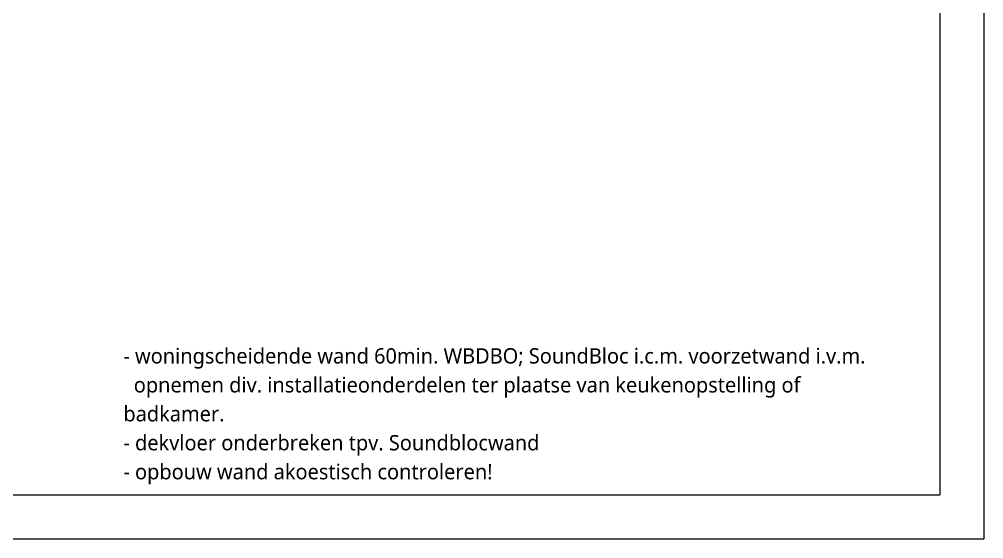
# Model space of a CAD drawing. Header units: millimetres. Extents: x -617 to 12931, y -7813 to -1363.
# Drawn here: x 2510 to 3611, y -7813 to -7220 of the extents above; entities that cross this region are included whole.
import ezdxf

# ---------------------------------------------------------------- set-up
doc = ezdxf.new("R2010")
doc.units = ezdxf.units.MM
doc.layers.add('A-DETL', color=90, linetype='Continuous', lineweight=13)
doc.layers.add('G-ANNO-TEXT', color=231, linetype='Continuous', lineweight=13)
doc.styles.add('Segoe UI_4', font='segoeui.ttf', dxfattribs={"height": 17.5})

msp = doc.modelspace()

# ---------------------------------------------------------------- linework, layer by layer
at = {"layer": 'A-DETL', "lineweight": 18}
for p, q in [((3610.7, -4843.2), (3610.7, -7813.2)), ((3560.7, -6488.2), (3560.7, -7763.2)), ((1560.7, -7763.2), (3560.7, -7763.2)), ((-589.3, -7813.2), (3610.7, -7813.2))]:
    msp.add_line(p, q, dxfattribs=at)

# ---------------------------------------------------------------- texts
at = {"layer": 'G-ANNO-TEXT', "color": 7, "char_height": 17.5, "attachment_point": 1, "style": 'Segoe UI_4'}
for s, insert, width in [('- woningscheidende wand 60min. WBDBO; SoundBloc i.c.m. voorzetwand i.v.m. ', (2628.4, -7595.5), 1053.818), ('  opnemen div. installatieonderdelen ter plaatse van keukenopstelling of ', (2628.4, -7628.6), 959.62), ('badkamer.', (2628.4, -7661.6), 139.093), ('- dekvloer onderbreken tpv. Soundblocwand', (2628.4, -7694.7), 589.641), ('- opbouw wand akoestisch controleren!', (2628.4, -7727.8), 523.903)]:
    msp.add_mtext(s, dxfattribs=dict(at, insert=insert, width=width))

doc.saveas('drawing.dxf')
